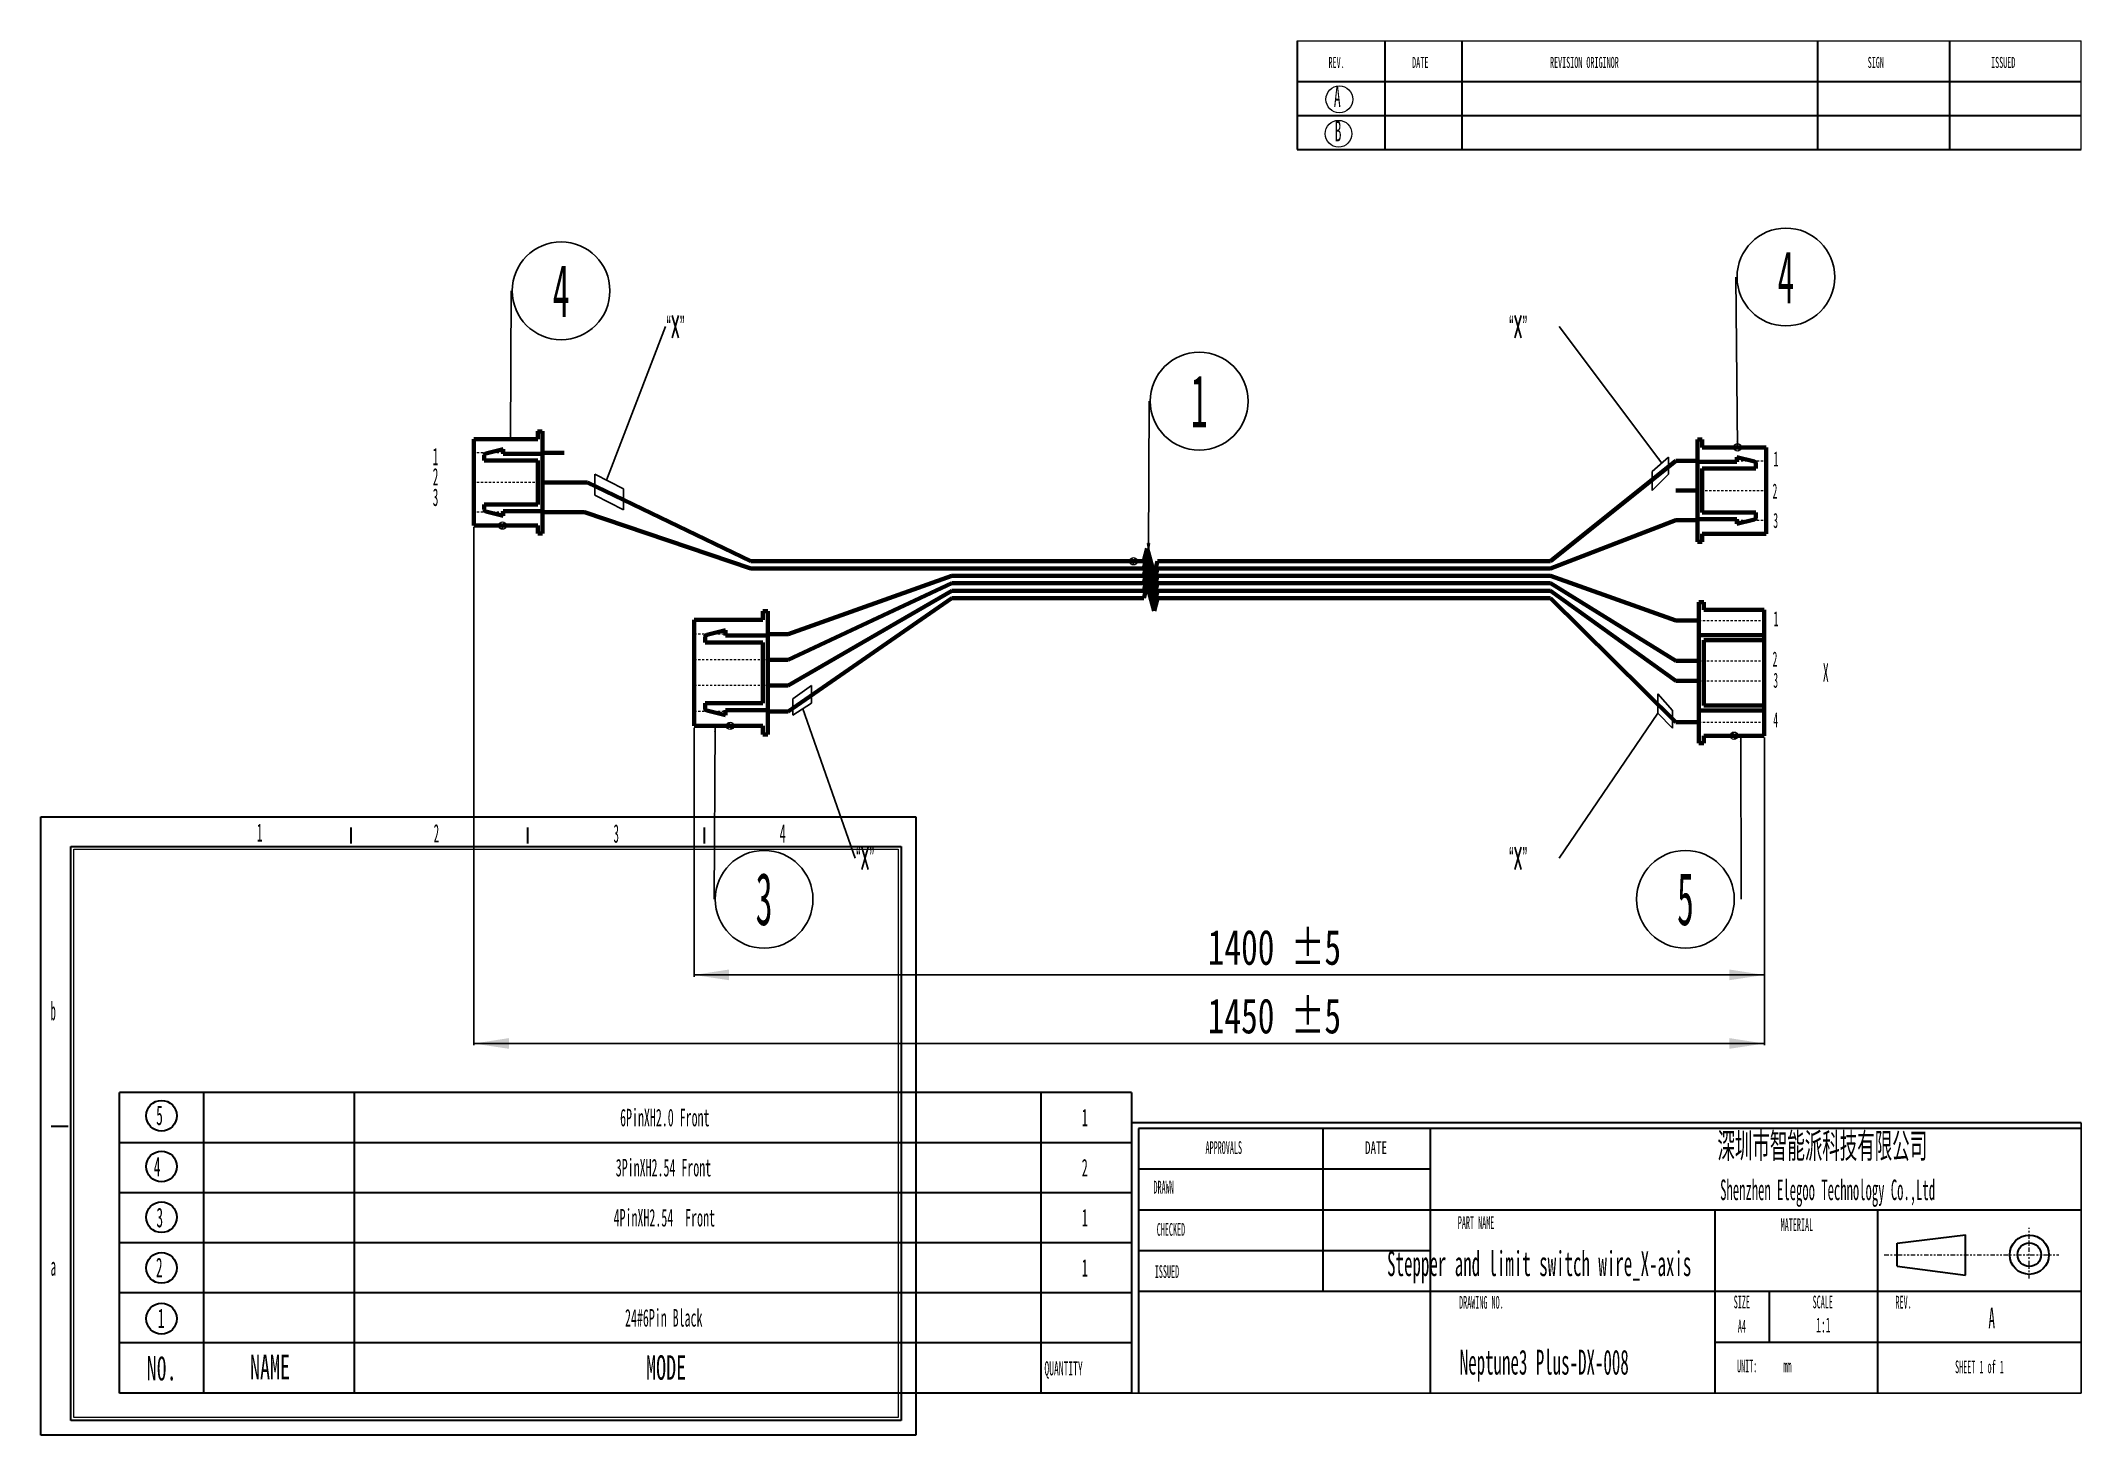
# Model space of a CAD drawing. Header units: millimetres. Extents: x 0 to 117, y 0 to 80.
import ezdxf
from ezdxf.enums import TextEntityAlignment as Align

# ---------------------------------------------------------------- set-up
doc = ezdxf.new("R2010")
doc.units = ezdxf.units.MM
for name, pattern in [('CENTERX2', [2.032, 1.27, -0.254, 0.254, -0.254]), ('HIDDEN', [0.1905, 0.127, -0.0635]), ('PHANTOM', [1.27, 0.635, -0.127, 0.127, -0.127, 0.127, -0.127])]:
    doc.linetypes.add(name, pattern=pattern)
for name, color, linetype, lineweight in [('SLD-0', 179, 'Continuous', 30), ('中心线层', 1, 'CENTERX2', 15), ('尺寸线层', 3, 'Continuous', 15), ('粗实线层', 179, 'Continuous', 30), ('细实线层', 179, 'Continuous', 15)]:
    doc.layers.add(name, color=color, linetype=linetype, lineweight=lineweight)
doc.layers.add('SLD-0_0', color=179, linetype='Continuous')
doc.styles.add('SLDTEXTSTYLE0', font='TXT', dxfattribs={"width": 0.469})
doc.styles.add('SLDTEXTSTYLE1', font='TXT', dxfattribs={"width": 0.63525})
doc.styles.add('SLDTEXTSTYLE10', font='TXT', dxfattribs={"width": 0.7})
doc.styles.add('SLDTEXTSTYLE11', font='TXT', dxfattribs={"width": 0.469, "bigfont": 'bigfont'})
doc.styles.add('SLDTEXTSTYLE12', font='TXT', dxfattribs={"width": 0.4669})
doc.styles.add('SLDTEXTSTYLE2', font='TXT', dxfattribs={"width": 0.56, "bigfont": 'bigfont'})
doc.styles.add('SLDTEXTSTYLE3', font='TXT', dxfattribs={"width": 0.45})
doc.styles.add('SLDTEXTSTYLE4', font='TXT', dxfattribs={"width": 0.55055})
doc.styles.add('SLDTEXTSTYLE5', font='TXT', dxfattribs={"width": 0.49})
doc.styles.add('SLDTEXTSTYLE6', font='TXT', dxfattribs={"width": 0.434})
doc.styles.add('SLDTEXTSTYLE7', font='TXT', dxfattribs={"width": 0.6})
doc.styles.add('SLDTEXTSTYLE8', font='TXT', dxfattribs={"width": 0.5025})
doc.styles.add('SLDTEXTSTYLE9', font='TXT', dxfattribs={"width": 0.50025})
doc.dimstyles.new('SLDDIMSTYLE0', dxfattribs={"dimtxt": 2, "dimasz": 0.35, "dimexe": 0, "dimexo": 0.0625, "dimgap": 0.5, "dimtad": 2, "dimlfac": 2.38, "dimrnd": 1e-09, "dimzin": 12, "dimdsep": 46, "dimtxsty": 'SLDTEXTSTYLE0', "dimsah": 1, "dimcen": 0.09, "dimadec": 0, "dimazin": 3, "dimtfac": 1, "dimtdec": 3, "dimtofl": 0, "dimtmove": 0, "dimatfit": 3, "dimfxl": 0, "dimfrac": 2, "dimtolj": 1, "dimtzin": 12, "dimarcsym": 0})
doc.dimstyles.new('SLDDIMSTYLE1', dxfattribs={"dimtxt": 0.18, "dimasz": 0.35, "dimexe": 0, "dimexo": 0.0625, "dimgap": 0, "dimtad": 0, "dimtih": 1, "dimtoh": 1, "dimdec": 0, "dimrnd": 1e-09, "dimzin": 0, "dimdsep": 46, "dimtxsty": 'Standard', "dimsah": 1, "dimcen": 0.09, "dimadec": 0, "dimazin": 0, "dimtfac": 0.35, "dimtdec": 0, "dimtofl": 0, "dimtmove": 0, "dimatfit": 3, "dimfxl": 0, "dimfrac": 2, "dimtolj": 1, "dimtzin": 0, "dimarcsym": 0})
doc.dimstyles.new('SLDDIMSTYLE2', dxfattribs={"dimtxt": 0.18, "dimasz": 0.35, "dimexe": 0, "dimexo": 0.0625, "dimgap": 0, "dimtad": 0, "dimtih": 1, "dimtoh": 1, "dimdec": 0, "dimrnd": 1e-09, "dimzin": 0, "dimdsep": 46, "dimtxsty": 'Standard', "dimblk1": 'CLOSED', "dimblk2": 'CLOSED', "dimsah": 1, "dimcen": 0.09, "dimadec": 0, "dimazin": 0, "dimtfac": 0.35, "dimtdec": 0, "dimtofl": 0, "dimtmove": 0, "dimatfit": 3, "dimldrblk": 'CLOSED', "dimfxl": 0, "dimfrac": 2, "dimtolj": 1, "dimtzin": 0, "dimarcsym": 0})

# ---------------------------------------------------------------- blocks, each defined once
blk = doc.blocks.new('更新记录栏_1')
at = {"layer": 'SLD-0', "color": 7, "linetype": 'Continuous'}
for p, q in [((-110.52, 0), (-110.52, -15.3)), ((-98.13, 0), (-98.13, -15.3)), ((-87.3, 0), (-87.3, -15.3)), ((-110.52, -5.74), (0, -5.74)), ((-110.52, -10.52), (0, -10.52)), ((-110.52, -15.3), (0, -15.3))]:
    blk.add_line(p, q, dxfattribs=at)
at = {"layer": 'SLD-0', "color": 7}
for p, q in [((-37.16, 0), (-37.16, -15.3)), ((-18.58, 0), (-18.58, -15.3))]:
    blk.add_line(p, q, dxfattribs=at)
at = {"layer": 'SLD-0', "color": 2, "lineweight": 0}
for centre in [(-104.56, -8.25), (-104.68, -13.1)]:
    blk.add_circle(centre, 1.89, dxfattribs=at)
at = {"layer": '粗实线层', "color": 7, "lineweight": 15}
for p in [(-110.52, 0), (0, -15.3)]:
    blk.add_line(p, (0, 0), dxfattribs=at)
at = {"layer": 'SLD-0', "attachment_point": 1}
for s, insert, char_height, style in [('REV.', (-106.09, -2.27), 1.554, 'SLDTEXTSTYLE0'), ('DATE', (-94.32, -2.27), 1.554, 'SLDTEXTSTYLE4'), ('REVISION ORIGINOR', (-74.87, -2.27), 1.5536, 'SLDTEXTSTYLE0'), ('SIGN', (-30.09, -2.27), 1.554, 'SLDTEXTSTYLE0'), ('ISSUED', (-12.7, -2.27), 1.554, 'SLDTEXTSTYLE0'), ('A', (-105.34, -6.43), 2.9, 'SLDTEXTSTYLE5'), ('B', (-105.23, -11.28), 2.9, 'SLDTEXTSTYLE5')]:
    blk.add_mtext(s, dxfattribs=dict(at, insert=insert, char_height=char_height, style=style))
at = {"layer": '尺寸线层', "color": 7}
for tag in ['A版本更新内容_1', 'A版本更新内容_2', '标记A', '标记B', '发布者A', '发布者B', '日期A', '日期B']:
    blk.add_attdef(tag, (0, 0), '', height=1, dxfattribs=at)
blk = doc.blocks.new('ELEGOO标题栏_1')
at = {"layer": 'SLD-0', "color": 179, "linetype": 'Continuous'}
for p, q in [((133.85, 38.11), (0, 38.11)), ((0, 38.11), (0, 0)), ((133.85, 37.29), (0.96, 37.29)), ((0.96, 37.29), (0.96, 0)), ((26.95, 37.29), (26.95, 14.34)), ((42.07, 37.29), (42.07, 0)), ((42.07, 31.55), (0.96, 31.55)), ((133.85, 25.81), (0.96, 25.81)), ((82.22, 25.81), (82.22, 0)), ((105.17, 0), (105.17, 25.81)), ((107.93, 21.13), (117.56, 22.32)), ((107.93, 17.89), (107.93, 21.13)), ((117.56, 16.63), (117.56, 22.32)), ((42.07, 20.08), (0.96, 20.08)), ((107.93, 17.89), (117.56, 16.63)), ((133.85, 14.34), (0.96, 14.34)), ((89.87, 14.34), (89.87, 7.17)), ((82.22, 7.17), (133.85, 7.17))]:
    blk.add_line(p, q, dxfattribs=at)
for radius in [2.77, 1.67]:
    blk.add_circle((126.54, 19.51), radius, dxfattribs=at)
at = {"layer": 'SLD-0_0'}
for p in [(133.85, 38.11), (0, 0)]:
    blk.add_line(p, (133.85, 0), dxfattribs=at)
at = {"layer": '中心线层', "color": 1, "linetype": 'PHANTOM', "lineweight": 15}
for p, q in [((126.54, 16.16), (126.54, 23.3)), ((106.1, 19.51), (130.7, 19.51))]:
    blk.add_line(p, q, dxfattribs=at)
at = {"layer": 'SLD-0'}
for s, insert, char_height, attachment_point, style in [('APPROVALS', (13, 35.5), 1.793, 2, 'SLDTEXTSTYLE0'), ('DATE', (34.46, 35.5), 1.793, 2, 'SLDTEXTSTYLE1'), ('\\M+1905B圳\\M+18E73\\M+19271\\M+1945C\\M+19468\\M+189C8\\M+18B5A\\M+1974C\\M+18CC0\\M+18CF6\\M+18E69', (97.36, 36.73), 4, 2, 'SLDTEXTSTYLE2'), ('DRAWN', (4.52, 29.93), 1.793, 2, 'SLDTEXTSTYLE0'), ('Shenzhen Elegoo Technology Co.,Ltd', (98.11, 30.11), 2.9104, 2, 'SLDTEXTSTYLE3'), ('CHECKED', (5.55, 23.97), 1.793, 2, 'SLDTEXTSTYLE0'), ('PART NAME', (48.56, 24.94), 1.793, 2, 'SLDTEXTSTYLE0'), ('MATERIAL', (93.78, 24.64), 1.793, 2, 'SLDTEXTSTYLE0'), ('ISSUED', (4.99, 18.03), 1.793, 2, 'SLDTEXTSTYLE0'), ('DRAWING NO.', (49.31, 13.69), 1.7927, 2, 'SLDTEXTSTYLE0'), ('SIZE', (86.02, 13.75), 1.793, 2, 'SLDTEXTSTYLE0'), ('SCALE', (97.43, 13.74), 1.793, 2, 'SLDTEXTSTYLE0'), ('REV.', (108.82, 13.72), 1.793, 2, 'SLDTEXTSTYLE0'), ('A', (120.78, 12.04), 2.91, 1, 'SLDTEXTSTYLE0'), ('A4', (86.03, 10.34), 1.793, 2, 'SLDTEXTSTYLE0'), ('1:1', (97.51, 10.67), 2.117, 2, 'SLDTEXTSTYLE0'), ('UNIT:', (86.77, 4.73), 1.793, 2, 'SLDTEXTSTYLE0'), ('mm', (92.44, 4.74), 1.793, 2, 'SLDTEXTSTYLE0'), ('SHEET 1 of 1', (119.51, 4.6), 1.7927, 2, 'SLDTEXTSTYLE0')]:
    blk.add_mtext(s, dxfattribs=dict(at, insert=insert, char_height=char_height, attachment_point=attachment_point, style=style))
at = {"layer": '尺寸线层', "color": 179}
for tag in ['材质', '绘制者', '发布者', '发布日期', '绘图日期', '零件名称', '审核者', '审核日期', '图纸编号']:
    blk.add_attdef(tag, (0, 0), '', height=1, dxfattribs=at)
blk = doc.blocks.new('图框_1')
at = {"layer": 'SLD-0', "color": 7}
for p, q in [((0, 207.38), (293.52, 207.38)), ((0, 0), (0, 207.38)), ((293.52, 207.38), (293.52, 0)), ((293.52, 0), (0, 0))]:
    blk.add_line(p, q, dxfattribs=at)
at = {"layer": 'SLD-0', "color": 7, "linetype": 'Continuous'}
for p, q in [((104.11, 198.49), (104.11, 203.88)), ((163.36, 198.49), (163.36, 203.88)), ((222.61, 198.49), (222.61, 203.88)), ((10.1, 4.94), (10.1, 197.5)), ((10.1, 197.5), (288.58, 197.5)), ((288.58, 197.5), (288.58, 4.94)), ((9.21, 103.56), (3.48, 103.56)), ((288.58, 4.94), (10.1, 4.94))]:
    blk.add_line(p, q, dxfattribs=at)
at = {"layer": 'SLD-0', "color": 7, "lineweight": 15}
for p, q in [((11.08, 5.93), (11.08, 196.52)), ((11.08, 196.52), (287.59, 196.52)), ((287.59, 196.52), (287.59, 5.93)), ((287.59, 5.93), (11.08, 5.93))]:
    blk.add_line(p, q, dxfattribs=at)
at = {"layer": 'SLD-0', "char_height": 6.17, "attachment_point": 1}
for s, insert, style in [('1', (72.52, 205.23), 'SLDTEXTSTYLE6'), ('2', (131.8, 204.98), 'SLDTEXTSTYLE6'), ('3', (192.12, 204.92), 'SLDTEXTSTYLE6'), ('4', (247.85, 204.92), 'SLDTEXTSTYLE5'), ('b', (3.24, 145.35), 'SLDTEXTSTYLE6'), ('a', (3.29, 59.68), 'SLDTEXTSTYLE6')]:
    blk.add_mtext(s, dxfattribs=dict(at, insert=insert, style=style))
blk = doc.blocks.new('图框1_1')
at = {"color": 7, "linetype": 'Continuous', "xscale": 0.4201680672268908, "yscale": 0.4201680672268908, "zscale": 0.4201680672268908}
blk.add_blockref('图框_1', (0, 0), dxfattribs=at)
blk = doc.blocks.new('明细栏_1')
at = {"layer": '粗实线层', "color": 7}
for p, q in [((144.46, 42.89), (0, 42.89)), ((0, 0), (0, 42.89)), ((12, 42.89), (12, 0)), ((33.51, 42.89), (33.51, 0)), ((131.49, 42.89), (131.49, 0)), ((144.46, 42.89), (144.46, 0)), ((144.46, 35.74), (0, 35.74)), ((144.46, 28.59), (0, 28.59)), ((144.46, 21.44), (0, 21.44)), ((0, 14.3), (0, 21.44)), ((144.46, 14.3), (0, 14.3)), ((144.46, 7.17), (0, 7.17)), ((144.46, 0), (0, 0))]:
    blk.add_line(p, q, dxfattribs=at)
for centre in [(6, 39.59), (6, 32.35), (6, 25.11), (6, 17.87), (6, 10.63)]:
    blk.add_circle(centre, 2.19, dxfattribs=at)
at = {"layer": '尺寸线层', "attachment_point": 1}
for s, insert, char_height, style in [('5', (5.24, 41.06), 2.8, 'SLDTEXTSTYLE8'), ('4', (4.9, 33.72), 2.8, 'SLDTEXTSTYLE8'), ('3', (5.27, 26.47), 2.8, 'SLDTEXTSTYLE8'), ('2', (5.2, 19.33), 2.8, 'SLDTEXTSTYLE8'), ('1', (5.48, 12.09), 2.8, 'SLDTEXTSTYLE8'), ('N0.', (3.88, 5.31), 3.5, 'SLDTEXTSTYLE7'), ('NAME', (18.64, 5.47), 3.5, 'SLDTEXTSTYLE7'), ('MODE', (75.17, 5.41), 3.5, 'SLDTEXTSTYLE7'), ('QUANTITY', (132.02, 4.54), 2, 'SLDTEXTSTYLE8')]:
    blk.add_mtext(s, dxfattribs=dict(at, insert=insert, char_height=char_height, style=style))
at = {"layer": '尺寸线层', "color": 7}
for tag in ['规格1', '数量1', '规格2', '规格3', '规格4_', '规格5', '数量2', '数量3', '数量4', '数量5_', '名称1', '名称2', '名称3', '名称4', '名称5']:
    blk.add_attdef(tag, (0, 0), '', height=1, dxfattribs=at)
blk = doc.blocks.new('_D')
at = {"layer": 'SLD-0_0'}
for p, q in [((37.33, 40.43), (37.33, 26.2)), ((98.5, 39.87), (98.5, 26.2)), ((37.33, 26.3), (98.5, 26.3))]:
    blk.add_line(p, q, dxfattribs=at)
for points in [[(37.33, 26.3), (39.33, 26), (39.33, 26.61)], [(98.5, 26.3), (96.5, 26.61), (96.5, 26)]]:
    blk.add_solid(points, dxfattribs=at)
at = {"layer": 'SLD-0_0', "insert": (66.69, 28.88), "char_height": 2, "attachment_point": 1, "style": 'SLDTEXTSTYLE10'}
blk.add_mtext('1400 ±5', dxfattribs=at)
blk = doc.blocks.new('_D_1')
at = {"layer": 'SLD-0_0'}
for p, q in [((24.75, 51.88), (24.75, 22.28)), ((98.5, 39.87), (98.5, 22.28)), ((24.75, 22.38), (98.5, 22.38))]:
    blk.add_line(p, q, dxfattribs=at)
for points in [[(24.75, 22.38), (26.75, 22.08), (26.75, 22.69)], [(98.5, 22.38), (96.5, 22.69), (96.5, 22.08)]]:
    blk.add_solid(points, dxfattribs=at)
at = {"layer": 'SLD-0_0', "insert": (66.69, 24.96), "char_height": 2, "attachment_point": 1, "style": 'SLDTEXTSTYLE10'}
blk.add_mtext('1450 ±5', dxfattribs=at)
blk = doc.blocks.new('SW_NOTE_0')
at = {"layer": 'SLD-0_0', "color": 0, "char_height": 1, "attachment_point": 1, "style": 'SLDTEXTSTYLE0'}
for s, insert in [('1', (0, 1.29)), ('2', (0, 0.13)), ('3', (0, -1.04))]:
    blk.add_mtext(s, dxfattribs=dict(at, insert=insert))
blk = doc.blocks.new('SW_NOTE_1')
at = {"layer": 'SLD-0_0', "color": 0, "insert": (-2.87, 0.63), "char_height": 1.27, "attachment_point": 1, "style": 'SLDTEXTSTYLE11'}
blk.add_mtext('\\M+18167X\\M+18168', dxfattribs=at)
blk = doc.blocks.new('SW_NOTE_2')
at = {"layer": 'SLD-0_0', "color": 0, "insert": (-2.87, 0.63), "char_height": 1.27, "attachment_point": 1, "style": 'SLDTEXTSTYLE11'}
blk.add_mtext('\\M+18167X\\M+18168', dxfattribs=at)
blk = doc.blocks.new('SW_NOTE_3')
at = {"layer": 'SLD-0_0', "color": 0, "insert": (0.05, 0.63), "char_height": 1.27, "attachment_point": 1, "style": 'SLDTEXTSTYLE11'}
blk.add_mtext('\\M+18167X\\M+18168', dxfattribs=at)
blk = doc.blocks.new('SW_NOTE_4')
at = {"layer": 'SLD-0_0', "color": 0, "insert": (0.05, 0.63), "char_height": 1.27, "attachment_point": 1, "style": 'SLDTEXTSTYLE11'}
blk.add_mtext('\\M+18167X\\M+18168', dxfattribs=at)
blk = doc.blocks.new('SW_SYMBOL_C#_4')
at = {"layer": 'SLD-0_0', "color": 0}
blk.add_circle((80, 50), 80, dxfattribs=at)
at = {"layer": 'SLD-0_0', "color": 0, "insert": (80, 50), "char_height": 85.9, "attachment_point": 5, "style": 'SLDTEXTSTYLE0'}
blk.add_mtext('4', dxfattribs=at)
blk = doc.blocks.new('SW_NOTE_5')
at = {"layer": 'SLD-0_0', "color": 0, "xscale": 0.03490909090909091, "yscale": 0.03490909090909091, "zscale": 0.03490909090909091}
blk.add_blockref('SW_SYMBOL_C#_4', (0.06, -1.75), dxfattribs=at)
blk = doc.blocks.new('SW_SYMBOL_C#_1')
at = {"layer": 'SLD-0_0', "color": 0}
blk.add_circle((80, 50), 80, dxfattribs=at)
at = {"layer": 'SLD-0_0', "color": 0, "insert": (80, 50), "char_height": 85.9, "attachment_point": 5, "style": 'SLDTEXTSTYLE0'}
blk.add_mtext('1', dxfattribs=at)
blk = doc.blocks.new('SW_NOTE_6')
at = {"layer": 'SLD-0_0', "color": 0, "xscale": 0.03490909090909091, "yscale": 0.03490909090909091, "zscale": 0.03490909090909091}
blk.add_blockref('SW_SYMBOL_C#_1', (0.06, -1.74), dxfattribs=at)
blk = doc.blocks.new('_CLOSED')
at = {"color": 0, "linetype": 'ByBlock', "lineweight": -2}
for p, q in [((-1, 0.166667), (0, 0)), ((-1, 0.166667), (-1, -0.166667)), ((0, 0), (-1, -0.166667)), ((0, 0), (-1, 0))]:
    blk.add_line(p, q, dxfattribs=at)
blk = doc.blocks.new('SW_NOTE_7')
at = {"layer": 'SLD-0_0', "color": 0, "xscale": 0.03490909090909091, "yscale": 0.03490909090909091, "zscale": 0.03490909090909091}
blk.add_blockref('SW_SYMBOL_C#_4', (0.06, -1.74), dxfattribs=at)
blk = doc.blocks.new('SW_SYMBOL_C#_3')
at = {"layer": 'SLD-0_0', "color": 0}
blk.add_circle((80, 50), 80, dxfattribs=at)
at = {"layer": 'SLD-0_0', "color": 0, "insert": (80, 50), "char_height": 85.9, "attachment_point": 5, "style": 'SLDTEXTSTYLE0'}
blk.add_mtext('3', dxfattribs=at)
blk = doc.blocks.new('SW_NOTE_8')
at = {"layer": 'SLD-0_0', "color": 0, "xscale": 0.03490909090909091, "yscale": 0.03490909090909091, "zscale": 0.03490909090909091}
blk.add_blockref('SW_SYMBOL_C#_3', (0.06, -1.75), dxfattribs=at)
blk = doc.blocks.new('SW_SYMBOL_C#_5')
at = {"layer": 'SLD-0_0', "color": 0}
blk.add_circle((80, 50), 80, dxfattribs=at)
at = {"layer": 'SLD-0_0', "color": 0, "insert": (80, 50), "char_height": 85.9, "attachment_point": 5, "style": 'SLDTEXTSTYLE0'}
blk.add_mtext('5', dxfattribs=at)
blk = doc.blocks.new('SW_NOTE_9')
at = {"layer": 'SLD-0_0', "color": 0, "xscale": 0.03490909090909091, "yscale": 0.03490909090909091, "zscale": 0.03490909090909091}
blk.add_blockref('SW_SYMBOL_C#_5', (-5.98, -1.75), dxfattribs=at)

msp = doc.modelspace()

# ---------------------------------------------------------------- hatches: boundary and pattern name
at = {"layer": '细实线层'}
h = msp.add_hatch(dxfattribs=at)
h.set_pattern_fill('ANSI31', color=256, scale=0.0420168, style=0)
edge = h.paths.add_edge_path(flags=0)
edge.add_arc((96.9641, 56.4481), 0.2101, 0, 360)
h = msp.add_hatch(dxfattribs=at)
h.set_pattern_fill('ANSI31', color=256, scale=0.0420168, style=0)
edge = h.paths.add_edge_path(flags=0)
edge.add_arc((26.3884, 51.9761), 0.2101, 0, 360)
h = msp.add_hatch(dxfattribs=at)
h.set_pattern_fill('ANSI31', color=256, scale=0.0420168, style=0)
edge = h.paths.add_edge_path(flags=0)
edge.add_arc((62.4478, 49.938), 0.2101, 0, 360)
h = msp.add_hatch(dxfattribs=at)
h.set_pattern_fill('ANSI31', color=256, scale=0.0420168, style=0)
edge = h.paths.add_edge_path(flags=0)
edge.add_arc((39.3988, 40.53), 0.2101, 0, 360)
h = msp.add_hatch(dxfattribs=at)
h.set_pattern_fill('ANSI31', color=256, scale=0.0420168, style=0)
edge = h.paths.add_edge_path(flags=0)
edge.add_arc((96.7693, 39.9703), 0.2101, 0, 360)

# ---------------------------------------------------------------- linework, layer by layer
at = {"layer": 'SLD-0_0', "color": 7, "linetype": 'Continuous', "lineweight": 60}
for p, q in [((25.3437, 55.7031), (25.3437, 55.9958)), ((25.4252, 56.1002), (26.4201, 56.349)), ((26.4201, 56.349), (26.4201, 56.0798)), ((26.4201, 56.0798), (28.6806, 56.0798)), ((28.4115, 55.7031), (25.3437, 55.7031)), ((96.9324, 55.6138), (94.6719, 55.6138)), ((94.941, 55.2371), (98.0088, 55.2371)), ((96.9324, 55.8829), (96.9324, 55.6138)), ((97.9273, 55.6342), (96.9324, 55.8829)), ((98.0088, 55.2371), (98.0088, 55.5298)), ((25.3437, 53.1871), (25.3437, 52.8944)), ((28.4115, 53.1871), (25.3437, 53.1871)), ((25.4252, 52.79), (26.4201, 52.5413)), ((26.4201, 52.5413), (26.4201, 52.8104)), ((26.4201, 52.8104), (28.6806, 52.8104)), ((94.941, 52.7211), (98.0088, 52.7211)), ((98.0088, 52.7211), (98.0088, 52.4284)), ((96.9324, 52.3444), (94.6719, 52.3444)), ((96.9324, 52.0753), (96.9324, 52.3444)), ((97.9273, 52.324), (96.9324, 52.0753)), ((37.9667, 45.3004), (37.9667, 45.6148)), ((38.0543, 45.727), (39.1231, 45.9942)), ((39.1231, 45.9942), (39.1231, 45.7051)), ((39.1231, 45.7051), (41.5517, 45.7051)), ((41.2625, 45.3004), (37.9667, 45.3004)), ((37.9667, 41.831), (37.9667, 41.5166)), ((41.2625, 41.831), (37.9667, 41.831)), ((38.0543, 41.4044), (39.1231, 41.1372)), ((39.1231, 41.1372), (39.1231, 41.4263)), ((39.1231, 41.4263), (41.5517, 41.4263))]:
    msp.add_line(p, q, dxfattribs=at)
at = {"layer": 'SLD-0_0'}
for p, q in [((31.6627, 54.9069), (31.6627, 53.7097)), ((33.3089, 54.0745), (31.6627, 54.9069)), ((92.0882, 55.0666), (93.016, 55.8829)), ((92.0882, 53.9791), (92.0882, 55.0666)), ((93.016, 54.9069), (92.0882, 53.9791)), ((93.016, 55.8829), (93.016, 54.9069)), ((31.6627, 53.7097), (33.3089, 52.8773)), ((33.3089, 52.8773), (33.3089, 54.0745)), ((44.0407, 42.8314), (42.9827, 42.0858)), ((42.9827, 42.0858), (42.9827, 41.1372)), ((44.0407, 41.831), (44.0407, 42.8314)), ((92.4026, 41.2562), (92.4026, 42.3653)), ((92.4026, 42.3653), (93.253, 41.4084)), ((42.9827, 41.1372), (44.0407, 41.831)), ((93.253, 40.4058), (92.4026, 41.2562)), ((93.253, 41.4084), (93.253, 40.4058))]:
    msp.add_line(p, q, dxfattribs=at)
at = {"layer": 'SLD-0_0', "color": 7, "linetype": 'Continuous', "lineweight": 60}
for centre, radius, start, end in [((25.4513, 55.9958), 0.1076, 104.036243, 180), ((97.9012, 55.5298), 0.1076, 0, 75.963757), ((25.4513, 52.8944), 0.1076, 180, 255.963757), ((97.9012, 52.4284), 0.1076, 284.036243, 0), ((38.0823, 45.6148), 0.1156, 104.036243, 180), ((38.0823, 41.5166), 0.1156, 180, 255.963757)]:
    msp.add_arc(centre, radius, start, end, dxfattribs=at)
at = {"layer": '粗实线层', "color": 7, "lineweight": 60}
for p, q in [((28.6603, 57.3618), (28.3912, 57.3618)), ((28.4115, 57.3716), (28.4115, 56.9141)), ((28.6806, 57.3716), (28.6806, 54.1183)), ((24.7516, 56.9141), (28.4115, 56.9141)), ((24.7516, 54.1183), (24.7516, 56.9141)), ((28.6806, 56.1443), (29.9075, 56.1443)), ((94.6719, 56.9055), (94.941, 56.9055)), ((94.6719, 54.3059), (94.6719, 56.9055)), ((94.941, 56.9055), (94.941, 56.4481)), ((94.941, 56.4481), (98.6009, 56.4481)), ((98.6009, 56.4481), (98.6009, 54.3059)), ((28.4115, 54.1183), (28.4115, 55.7031)), ((93.445, 55.6782), (86.2685, 49.9395)), ((94.6719, 55.6782), (93.445, 55.6782)), ((94.941, 55.2371), (94.941, 54.3059)), ((24.7516, 51.9761), (24.7516, 54.1183)), ((28.4115, 53.1871), (28.4115, 54.1183)), ((28.6806, 54.4451), (31.2384, 54.4381)), ((29.9075, 54.4451), (28.6806, 54.4451)), ((28.6806, 54.1183), (28.6806, 51.5187)), ((31.2384, 54.4381), (40.5861, 49.9395)), ((93.445, 53.9791), (94.6719, 53.9791)), ((94.6719, 51.0526), (94.6719, 54.3059)), ((94.941, 54.3059), (94.941, 52.7211)), ((98.6009, 54.3059), (98.6009, 51.5101)), ((28.6806, 52.746), (31.0701, 52.746)), ((28.6806, 52.746), (29.9075, 52.746)), ((31.0701, 52.746), (40.5861, 49.5193)), ((28.4115, 51.9761), (24.7516, 51.9761)), ((28.4115, 51.5187), (28.4115, 51.9761)), ((28.6806, 51.5187), (28.4115, 51.5187)), ((86.2685, 49.5193), (93.445, 52.2799)), ((94.6719, 52.2799), (93.445, 52.2799)), ((98.6009, 51.5101), (94.941, 51.5101)), ((94.941, 51.0526), (94.941, 51.5101)), ((94.6719, 51.0526), (94.941, 51.0526)), ((42.7081, 45.7743), (52.0559, 49.0992)), ((86.2685, 49.0992), (93.445, 46.5499)), ((42.7081, 44.3), (52.0559, 48.679)), ((42.7081, 42.8314), (52.0559, 48.2588)), ((52.0559, 47.8386), (42.7081, 41.3571)), ((86.2685, 48.679), (93.445, 44.2488)), ((86.2685, 48.2588), (93.445, 43.0983)), ((86.2685, 47.8386), (93.445, 40.7433)), ((41.5517, 47.0929), (41.2625, 47.0929)), ((41.2625, 47.0929), (41.2625, 46.6014)), ((41.5517, 47.0929), (41.5517, 40.0386)), ((94.7559, 39.5388), (94.7559, 47.5926)), ((94.7559, 47.5926), (95.0435, 47.5926)), ((95.0435, 47.5926), (95.0435, 47.1611)), ((95.0435, 47.1611), (98.4951, 47.1611)), ((98.4951, 47.1611), (98.4951, 39.9703)), ((37.3306, 40.53), (37.3306, 46.6014)), ((37.3306, 46.6014), (41.2625, 46.6014)), ((98.4951, 45.723), (94.7559, 45.723)), ((94.7559, 45.723), (94.7559, 45.4353)), ((41.2625, 41.831), (41.2625, 45.3004)), ((95.0435, 45.4353), (98.4951, 45.4353)), ((95.0435, 45.4353), (95.0435, 41.6961)), ((94.7559, 41.4084), (94.7559, 41.6961)), ((98.4951, 41.4084), (94.7559, 41.4084)), ((95.0435, 41.6961), (98.4951, 41.6961)), ((41.2625, 40.53), (37.3306, 40.53)), ((41.2625, 40.0386), (41.2625, 40.53)), ((41.5517, 40.0386), (41.2625, 40.0386)), ((98.4951, 39.9703), (95.0435, 39.9703)), ((95.0435, 39.9703), (95.0435, 39.5388)), ((95.0435, 39.5388), (94.7559, 39.5388))]:
    msp.add_line(p, q, dxfattribs=at)
at = {"layer": '粗实线层', "color": 8, "linetype": 'HIDDEN', "lineweight": 15}
for p, q in [((28.6806, 56.1443), (24.7516, 56.1443)), ((94.6719, 55.6782), (98.6009, 55.6782)), ((28.6806, 54.4451), (24.7516, 54.4451)), ((94.6719, 53.9791), (98.6009, 53.9791)), ((28.6806, 52.746), (24.7516, 52.746)), ((94.6719, 52.2799), (98.6009, 52.2799)), ((41.5517, 45.7743), (37.3306, 45.7743)), ((94.7559, 46.5499), (98.4951, 46.5499)), ((41.5517, 44.3), (37.3306, 44.3)), ((94.7559, 44.2488), (98.4951, 44.2488)), ((41.5517, 42.8314), (37.3306, 42.8314)), ((94.7559, 43.0983), (98.4951, 43.0983)), ((41.5517, 41.3571), (37.3306, 41.3571)), ((94.7559, 40.7433), (98.4951, 40.7433))]:
    msp.add_line(p, q, dxfattribs=at)
at = {"layer": '粗实线层', "color": 7, "linetype": 'Continuous', "lineweight": 60}
for p, q in [((41.5517, 45.7743), (42.7081, 45.7743)), ((94.7559, 46.5499), (93.445, 46.5499)), ((41.5517, 44.3), (42.7081, 44.3)), ((94.7559, 44.2488), (93.445, 44.2488)), ((41.5517, 42.8314), (42.7081, 42.8314)), ((94.7559, 43.0983), (93.445, 43.0983)), ((41.5517, 41.3571), (42.7081, 41.3571)), ((94.7559, 40.7433), (93.445, 40.7433))]:
    msp.add_line(p, q, dxfattribs=at)
at = {"layer": '细实线层', "lineweight": 60}
for p, q in [((63.0334, 49.9395), (63.2304, 50.6748)), ((63.2304, 50.2546), (63.0334, 49.5193)), ((63.2304, 50.6748), (63.6243, 49.2042)), ((63.6243, 48.784), (63.2304, 50.2546)), ((40.5861, 49.9395), (63.0334, 49.9395)), ((63.0334, 49.5193), (40.5861, 49.5193)), ((52.0559, 49.0992), (63.0334, 49.0992)), ((63.0334, 49.0992), (63.2304, 49.8344)), ((63.2304, 49.4143), (63.0334, 48.679)), ((63.0334, 48.2588), (63.2304, 48.9941)), ((63.2304, 49.8344), (63.6243, 48.3639)), ((63.6243, 47.9437), (63.2304, 49.4143)), ((63.2304, 48.9941), (63.6243, 47.5235)), ((63.6243, 49.2042), (63.8212, 49.9395)), ((63.8212, 49.5193), (63.6243, 48.784)), ((63.6243, 48.3639), (63.8212, 49.0992)), ((63.8212, 49.9395), (86.2685, 49.9395)), ((86.2685, 49.5193), (63.8212, 49.5193)), ((63.8212, 49.0992), (86.2685, 49.0992)), ((63.0334, 48.679), (52.0559, 48.679)), ((52.0559, 48.2588), (63.0334, 48.2588)), ((63.0334, 47.8386), (52.0559, 47.8386)), ((63.2304, 48.5739), (63.0334, 47.8386)), ((63.6243, 47.1034), (63.2304, 48.5739)), ((63.8212, 48.679), (63.6243, 47.9437)), ((63.6243, 47.5235), (63.8212, 48.2588)), ((63.8212, 47.8386), (63.6243, 47.1034)), ((86.2685, 48.679), (63.8212, 48.679)), ((63.8212, 48.2588), (86.2685, 48.2588)), ((86.2685, 47.8386), (63.8212, 47.8386))]:
    msp.add_line(p, q, dxfattribs=at)
at = {"layer": '细实线层'}
for centre in [(96.9641, 56.4481), (26.3884, 51.9761), (62.4478, 49.938), (39.3988, 40.53), (96.7693, 39.9703)]:
    msp.add_circle(centre, 0.2101, dxfattribs=at)

# ---------------------------------------------------------------- block references
at = {"color": 7, "linetype": 'Continuous', "xscale": 0.4054583603924979, "yscale": 0.4054583603924979, "zscale": 0.4054583603924979}
for name, p in [('更新记录栏_1', (116.6061, 79.6795)), ('图框1_1', (0, 0))]:
    msp.add_blockref(name, p, dxfattribs=at)
at = {"color": 7, "linetype": 'Continuous'}
ref = msp.add_blockref('明细栏_1', (4.4942, 2.4024), dxfattribs=dict(at, xscale=0.4003997895315147, yscale=0.4003997895315147, zscale=0.4003997895315147))
ref.add_attrib('规格1', '24#6Pin Black', dxfattribs={"layer": '尺寸线层', "color": 7, "height": 1.000999, "style": 'SLDTEXTSTYLE9', "width": 0.50025}).set_placement((33.386, 5.9062), align=Align.BOTTOM_LEFT)
ref.add_attrib('规格3', '4PinXH2.54  Front', dxfattribs={"layer": '尺寸线层', "color": 7, "height": 1.000999, "style": 'SLDTEXTSTYLE9', "width": 0.50025}).set_placement((32.7367, 11.6259), align=Align.BOTTOM_LEFT)
ref.add_attrib('规格4_', '3PinXH2.54 Front', dxfattribs={"layer": '尺寸线层', "color": 7, "height": 1.000999, "style": 'SLDTEXTSTYLE9', "width": 0.50025}).set_placement((32.8598, 14.488), align=Align.BOTTOM_LEFT)
ref.add_attrib('规格5', '6PinXH2.0 Front', dxfattribs={"layer": '尺寸线层', "color": 7, "height": 1.000999, "style": 'SLDTEXTSTYLE9', "width": 0.50025}).set_placement((33.1059, 17.3501), align=Align.BOTTOM_LEFT)
ref.add_attrib('数量2', '1', dxfattribs={"layer": '尺寸线层', "color": 7, "height": 1.001, "style": 'SLDTEXTSTYLE9', "width": 0.50025}).set_placement((59.4927, 8.7638), align=Align.BOTTOM_LEFT)
ref.add_attrib('数量3', '1', dxfattribs={"layer": '尺寸线层', "color": 7, "height": 1.001, "style": 'SLDTEXTSTYLE9', "width": 0.50025}).set_placement((59.4927, 11.6259), align=Align.BOTTOM_LEFT)
ref.add_attrib('数量4', '2', dxfattribs={"layer": '尺寸线层', "color": 7, "height": 1.001, "style": 'SLDTEXTSTYLE9', "width": 0.50025}).set_placement((59.4927, 14.488), align=Align.BOTTOM_LEFT)
ref.add_attrib('数量5_', '1', dxfattribs={"layer": '尺寸线层', "color": 7, "height": 1.001, "style": 'SLDTEXTSTYLE9', "width": 0.50025}).set_placement((59.4927, 17.3501), align=Align.BOTTOM_LEFT)
ref = msp.add_blockref('ELEGOO标题栏_1', (62.3349, 2.4024), dxfattribs=dict(at, xscale=0.4054583603924979, yscale=0.4054583603924979, zscale=0.4054583603924979))
ref.add_attrib('零件名称', 'Stepper and limit switch wire_X-axis', dxfattribs={"layer": '尺寸线层', "color": 179, "height": 1.419104, "style": 'SLDTEXTSTYLE9', "width": 0.50025}).set_placement((76.9407, 8.6676), align=Align.BOTTOM_LEFT)
ref.add_attrib('图纸编号', 'Neptune3 Plus-DX-008', dxfattribs={"layer": '尺寸线层', "color": 179, "height": 1.419104, "style": 'SLDTEXTSTYLE9', "width": 0.50025}).set_placement((81.0922, 3.038), align=Align.BOTTOM_LEFT)
at = {"layer": 'SLD-0_0'}
for name, p in [('SW_NOTE_7', (96.878, 66.1771)), ('SW_NOTE_5', (26.878, 65.399)), ('SW_NOTE_4', (35.7049, 63.3452)), ('SW_NOTE_2', (86.7806, 63.3452)), ('SW_NOTE_6', (63.3472, 59.0807)), ('SW_NOTE_0', (22.3996, 55.1388)), ('SW_NOTE_8', (38.4808, 30.6254)), ('SW_NOTE_3', (46.5412, 32.9736)), ('SW_NOTE_1', (86.7806, 32.9736)), ('SW_NOTE_9', (97.1763, 30.6254))]:
    msp.add_blockref(name, p, dxfattribs=at)

# ---------------------------------------------------------------- texts
at = {"layer": '尺寸线层', "color": 7, "char_height": 0.8629, "attachment_point": 1, "style": 'SLDTEXTSTYLE12'}
for s, insert in [('1', (99.0238, 56.2184)), ('2', (98.9668, 54.3798)), ('3', (99.008, 52.7042)), ('1', (99.0251, 47.0873)), ('2', (98.9681, 44.7814)), ('3', (99.0093, 43.5732)), ('4', (99.0093, 41.3062))]:
    msp.add_mtext(s, dxfattribs=dict(at, insert=insert))
at = {"layer": '尺寸线层', "color": 3, "insert": (101.8418, 44.1086), "char_height": 1.0504, "attachment_point": 1, "style": 'SLDTEXTSTYLE0'}
msp.add_mtext('X', dxfattribs=at)

# ---------------------------------------------------------------- dimensions: what is measured, and where the dimension line sits
at = {"layer": 'SLD-0_0'}
for base, p1, text, picture, middle in [((98.4951, 22.3843), (24.7516, 51.9761), '1450 ±5', '_D_1', (69.8006, 22.3843)), ((98.4951, 26.3037), (37.3306, 40.53), '1400 ±5', '_D', (69.8006, 26.3037))]:
    dim = msp.add_linear_dim(base=base, p1=p1, p2=(98.4951, 39.9703), angle=0, text=text, dimstyle='SLDDIMSTYLE0', dxfattribs=at)
    dim.commit()
    dim.dimension.update_dxf_attribs({"geometry": picture, "text_midpoint": middle, "dimtype": 160})

# ---------------------------------------------------------------- leaders
for points, dimstyle in [([(26.8373, 56.9141), (26.878, 65.399)], 'SLDDIMSTYLE1'), ([(96.9641, 56.4481), (96.878, 66.1771)], 'SLDDIMSTYLE1'), ([(32.3263, 54.5714), (35.7049, 63.3452)], 'SLDDIMSTYLE1'), ([(92.6421, 55.554), (86.7806, 63.3452)], 'SLDDIMSTYLE1'), ([(63.3083, 50.6018), (63.3472, 59.0807)], 'SLDDIMSTYLE2'), ([(43.5484, 41.5082), (46.5412, 32.9736)], 'SLDDIMSTYLE1'), ([(92.4026, 41.2562), (86.7806, 32.9736)], 'SLDDIMSTYLE1'), ([(38.5342, 40.53), (38.4808, 30.6254)], 'SLDDIMSTYLE1'), ([(97.1517, 39.9703), (97.1763, 30.6254)], 'SLDDIMSTYLE1')]:
    msp.add_leader(points, dimstyle=dimstyle, dxfattribs=at)

doc.saveas('drawing.dxf')
